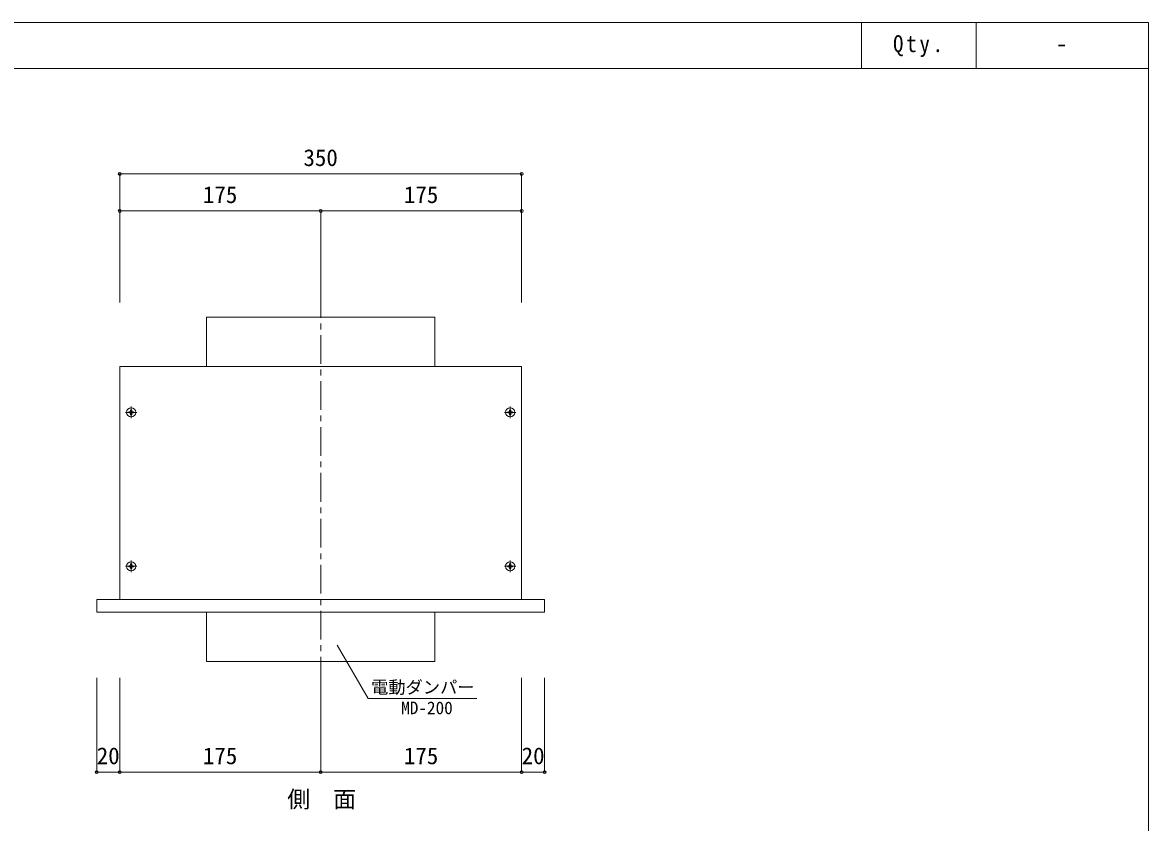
# Model space of a CAD drawing. Units: millimetres at full size, sheet at 1:5. Extents: x -1788 to 2332, y -754 to 651.
# Drawn here: x 1351 to 2332, y -45 to 651 of the extents above; entities that cross this region are included whole.
import ezdxf
from ezdxf.enums import TextEntityAlignment as Align

# ---------------------------------------------------------------- set-up
doc = ezdxf.new("R2010")
doc.units = ezdxf.units.MM
doc.header["$LTSCALE"] = 5
doc.header["$PDMODE"] = 32
doc.header["$PDSIZE"] = 2.5
doc.linetypes.add('CHAIN1', pattern=[8, 5, -1, 1, -1])
doc.linetypes.add('CHAIN2', pattern=[12, 9, -1, 1, -1])
doc.layers.add('0-1', color=4, linetype='Continuous', lineweight=15)
doc.layers.add('F-0', color=2, linetype='Continuous', lineweight=40)
doc.styles.add('ＭＳ ゴシック', font='')
doc.styles.get('ＭＳ ゴシック').set_extended_font_data('MS Gothic')

msp = doc.modelspace()

# ---------------------------------------------------------------- linework, layer by layer
at = {"layer": '0-1'}
for p, q in [((1436.117, 519.395), (1786.117, 519.395)), ((1436.117, 519.395), (1436.117, 407.457)), ((1786.117, 519.395), (1786.117, 407.457)), ((1436.117, 487.178), (1611.117, 487.178)), ((1436.117, 487.178), (1436.117, 407.457)), ((1611.117, 487.178), (1611.117, 407.457)), ((1611.117, 487.178), (1786.117, 487.178)), ((1786.117, 487.178), (1786.117, 407.457)), ((1445.64, 312.938), (1445.654, 313.891)), ((1446.594, 312.938), (1446.58, 313.891)), ((1775.64, 312.938), (1775.654, 313.891)), ((1776.594, 312.938), (1776.58, 313.891)), ((1445.046, 312.344), (1444.092, 312.33)), ((1445.046, 311.389), (1444.092, 311.403)), ((1445.046, 312.344), (1445.451, 312.532)), ((1445.046, 311.389), (1445.451, 311.201)), ((1445.64, 312.938), (1445.451, 312.532)), ((1445.64, 310.795), (1445.451, 311.201)), ((1445.64, 310.795), (1445.654, 309.842)), ((1446.594, 310.795), (1446.58, 309.842)), ((1446.594, 312.938), (1446.782, 312.532)), ((1446.594, 310.795), (1446.782, 311.201)), ((1447.188, 312.344), (1446.782, 312.532)), ((1447.188, 311.389), (1446.782, 311.201)), ((1447.188, 312.344), (1448.142, 312.33)), ((1447.188, 311.389), (1448.142, 311.403)), ((1775.046, 312.344), (1774.092, 312.33)), ((1775.046, 311.389), (1774.092, 311.403)), ((1775.046, 312.344), (1775.451, 312.532)), ((1775.046, 311.389), (1775.451, 311.201)), ((1775.64, 312.938), (1775.451, 312.532)), ((1775.64, 310.795), (1775.451, 311.201)), ((1775.64, 310.795), (1775.654, 309.842)), ((1776.594, 310.795), (1776.58, 309.842)), ((1776.594, 312.938), (1776.782, 312.532)), ((1776.594, 310.795), (1776.782, 311.201)), ((1777.188, 312.344), (1776.782, 312.532)), ((1777.188, 311.389), (1776.782, 311.201)), ((1777.188, 312.344), (1778.142, 312.33)), ((1777.188, 311.389), (1778.142, 311.403)), ((1445.046, 178.344), (1444.092, 178.33)), ((1445.046, 177.389), (1444.092, 177.403)), ((1445.046, 178.344), (1445.451, 178.532)), ((1445.046, 177.389), (1445.451, 177.201)), ((1445.64, 178.938), (1445.451, 178.532)), ((1445.64, 176.795), (1445.451, 177.201)), ((1445.64, 178.938), (1445.654, 179.891)), ((1445.64, 176.795), (1445.654, 175.842)), ((1446.594, 178.938), (1446.58, 179.891)), ((1446.594, 176.795), (1446.58, 175.842)), ((1446.594, 178.938), (1446.782, 178.532)), ((1446.594, 176.795), (1446.782, 177.201)), ((1447.188, 178.344), (1446.782, 178.532)), ((1447.188, 177.389), (1446.782, 177.201)), ((1447.188, 178.344), (1448.142, 178.33)), ((1447.188, 177.389), (1448.142, 177.403)), ((1775.046, 178.344), (1774.092, 178.33)), ((1775.046, 177.389), (1774.092, 177.403)), ((1775.046, 178.344), (1775.451, 178.532)), ((1775.046, 177.389), (1775.451, 177.201)), ((1775.64, 178.938), (1775.451, 178.532)), ((1775.64, 176.795), (1775.451, 177.201)), ((1775.64, 178.938), (1775.654, 179.891)), ((1775.64, 176.795), (1775.654, 175.842)), ((1776.594, 178.938), (1776.58, 179.891)), ((1776.594, 176.795), (1776.58, 175.842)), ((1776.594, 178.938), (1776.782, 178.532)), ((1776.594, 176.795), (1776.782, 177.201)), ((1777.188, 178.344), (1776.782, 178.532)), ((1777.188, 177.389), (1776.782, 177.201)), ((1777.188, 178.344), (1778.142, 178.33)), ((1777.188, 177.389), (1778.142, 177.403)), ((1625.506, 109.235), (1652.367, 62.71)), ((1416.117, -1.37), (1416.117, 80.636)), ((1436.117, -1.37), (1436.117, 80.636)), ((1611.117, -1.37), (1611.117, 80.636)), ((1786.117, -1.37), (1786.117, 80.636)), ((1806.117, -1.37), (1806.117, 80.636)), ((1652.367, 62.71), (1747.212, 62.71)), ((1416.117, -1.37), (1436.117, -1.37)), ((1436.117, -1.37), (1611.117, -1.37)), ((1611.117, -1.37), (1786.117, -1.37)), ((1786.117, -1.37), (1806.117, -1.37))]:
    msp.add_line(p, q, dxfattribs=at)
at = {"layer": '0-1', "linetype": 'CHAIN1'}
msp.add_line((1611.117, 459.088), (1611.117, -1.37), dxfattribs=at)
at = {"layer": '0-1', "color": 7, "lineweight": 20}
for p, q in [((1511.617, 394.867), (1511.617, 351.867)), ((1436.117, 351.867), (1786.117, 351.867)), ((1436.117, 351.867), (1436.117, 148.867)), ((1786.117, 351.867), (1786.117, 148.867)), ((1416.117, 148.867), (1806.117, 148.867)), ((1416.117, 148.867), (1416.117, 137.867)), ((1806.117, 148.867), (1806.117, 137.867)), ((1416.117, 137.867), (1806.117, 137.867)), ((1710.617, 137.867), (1710.617, 94.867))]:
    msp.add_line(p, q, dxfattribs=at)
at = {"layer": '0-1', "linetype": 'CHAIN2'}
for p, q in [((1446.117, 316.867), (1446.117, 306.867)), ((1776.117, 316.867), (1776.117, 306.867)), ((1441.117, 311.867), (1451.117, 311.867)), ((1771.117, 311.867), (1781.117, 311.867)), ((1441.117, 177.867), (1451.117, 177.867)), ((1446.117, 182.867), (1446.117, 172.867)), ((1771.117, 177.867), (1781.117, 177.867)), ((1776.117, 182.867), (1776.117, 172.867))]:
    msp.add_line(p, q, dxfattribs=at)
at = {"layer": '0-1', "color": 7, "lineweight": 20}
for points in [[(1511.617, 394.867), (1710.617, 394.867), (1710.617, 351.867)], [(1511.617, 137.867), (1511.617, 94.867), (1710.617, 94.867)]]:
    msp.add_lwpolyline(points, dxfattribs=at)
at = {"layer": '0-1'}
for centre in [(1446.117, 311.867), (1776.117, 311.867), (1446.117, 177.867), (1776.117, 177.867)]:
    msp.add_circle(centre, 4, dxfattribs=at)
for centre, start, end in [((1446.117, 311.867), 77.11887, 102.88112), ((1776.117, 311.867), 77.11887, 102.88112), ((1446.117, 311.867), 167.11887, 192.88112), ((1446.117, 311.867), 257.11887, 282.88112), ((1446.117, 311.867), 347.11887, 12.88112), ((1776.117, 311.867), 167.11887, 192.88112), ((1776.117, 311.867), 257.11887, 282.88112), ((1776.117, 311.867), 347.11887, 12.88112), ((1446.117, 177.867), 167.11887, 192.88112), ((1446.117, 177.867), 77.11887, 102.88112), ((1446.117, 177.867), 347.11887, 12.88112), ((1776.117, 177.867), 167.11887, 192.88112), ((1776.117, 177.867), 77.11887, 102.88112), ((1776.117, 177.867), 347.11887, 12.88112), ((1446.117, 177.867), 257.11887, 282.88112), ((1776.117, 177.867), 257.11887, 282.88112)]:
    msp.add_arc(centre, 2.077, start, end, dxfattribs=at)
for p in [(1436.117, 519.395), (1786.117, 519.395), (1436.117, 487.178), (1611.117, 487.178), (1786.117, 487.178), (1416.117, -1.37), (1436.117, -1.37), (1611.117, -1.37), (1786.117, -1.37), (1806.117, -1.37)]:
    msp.add_point(p, dxfattribs=at)
at = {"layer": 'F-0', "color": 5, "lineweight": 9}
for p, q in [((2081.906, 651.259), (2081.906, 611.259)), ((2181.906, 651.259), (2181.906, 611.259)), ((2331.906, 651.259), (2331.906, -753.741)), ((311.906, 611.259), (2331.906, 611.259))]:
    msp.add_line(p, q, dxfattribs=at)
msp.add_lwpolyline([(311.906, -753.741), (311.906, 651.259), (2331.906, 651.259)], dxfattribs=at)

# ---------------------------------------------------------------- texts
at = {"layer": '0-1', "color": 7, "style": 'ＭＳ ゴシック'}
for s, height, p in [('350', 14.66, (1596.117, 521.895)), ('175', 14.66, (1508.617, 489.678)), ('175', 14.66, (1683.617, 489.678)), ('電動ダンパー', 11, (1655.032, 63.745)), ('MD-200', 11, (1681.234, 45.796)), ('20', 14.66, (1416.117, 1.13)), ('175', 14.66, (1508.617, 1.13)), ('175', 14.66, (1683.617, 1.13)), ('20', 14.66, (1786.117, 1.13)), ('側\u3000面', 14.66, (1581.995, -36.667))]:
    msp.add_text(s, height=height, dxfattribs=at).set_placement(p, align=Align.BOTTOM_LEFT)
at = {"layer": 'F-0', "color": 7, "style": 'ＭＳ ゴシック'}
msp.add_text('-', height=14.66, dxfattribs=at).set_placement((2251.406, 621.259), align=Align.BOTTOM_LEFT)
at = {"layer": 'F-0', "color": 7, "insert": (2109.531, 621.259), "char_height": 14.66, "attachment_point": 7, "style": 'ＭＳ ゴシック'}
msp.add_mtext('\\T1.28;\\W0.9;Qty.', dxfattribs=at)
msp.add_mtext('\\T1.28;\\W0.9;Qty.', dxfattribs=at)

doc.saveas('drawing.dxf')
